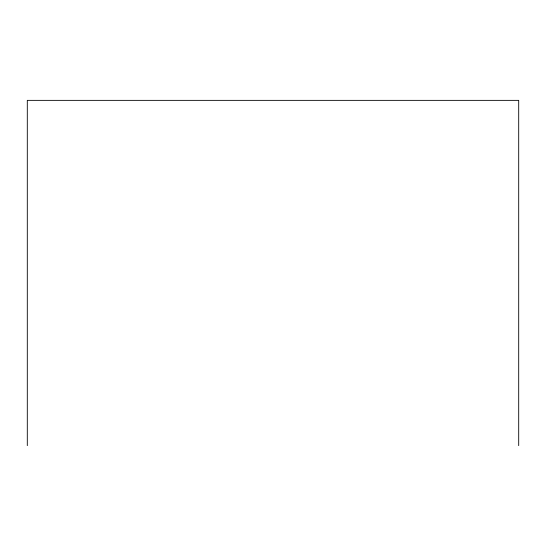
<?xml version="1.0" encoding="UTF-8"?>
<svg xmlns="http://www.w3.org/2000/svg" width="546" height="546" viewBox="0 0 546 546"><rect width="100%" height="100%" fill="white"/><g stroke="black" fill="none" stroke-linecap="round" stroke-linejoin="round"><path stroke-width="0.82" d="M518.7 445.638L518.7 100.362L27.3 100.362L27.3 445.638"/></g></svg>
